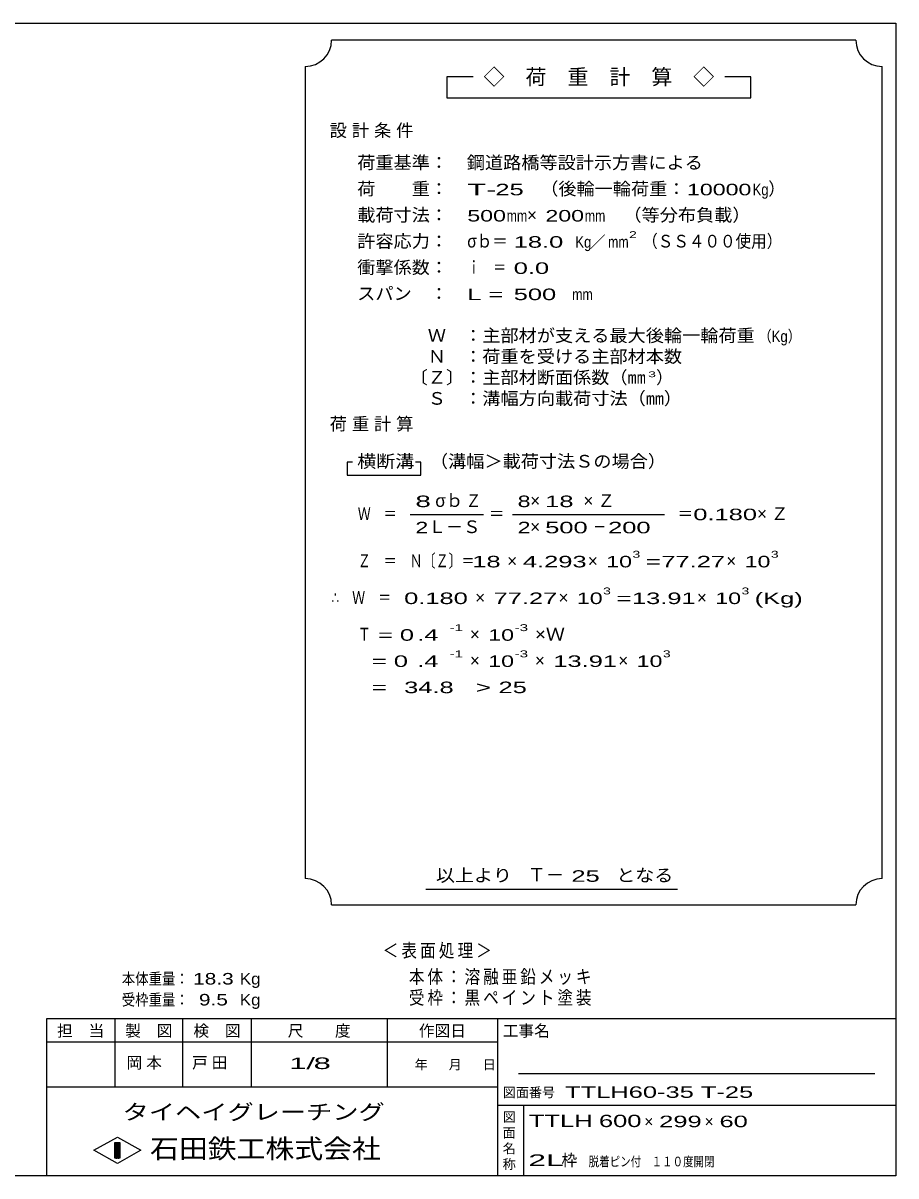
# Model space of a CAD drawing. Units: millimetres, scale not verified. Extents: x -1456 to 1385, y -1026 to 843.
# Drawn here: x 53 to 1385, y -917 to 843 of the extents above; entities that cross this region are included whole.
import ezdxf
from ezdxf.enums import TextEntityAlignment as Align

# ---------------------------------------------------------------- set-up
doc = ezdxf.new("R2010")
doc.units = ezdxf.units.MM
doc.header["$LTSCALE"] = 8
doc.layers.add('0_2', color=150, linetype='Continuous', lineweight=25)
doc.layers.add('22', color=2, linetype='Continuous', lineweight=25)
doc.styles.add('ベクトル', font='')
doc.styles.get('ベクトル').set_extended_font_data('ベクトル')

msp = doc.modelspace()

# ---------------------------------------------------------------- linework, layer by layer
at = {"layer": '0_2'}
for p, q in [((-1383.2, 842.8), (1384.8, 842.8)), ((1384.8, 842.8), (1384.8, -917.2)), ((1384.8, -677.2), (88.8, -677.2)), ((88.8, -677.2), (88.8, -917.2)), ((192.8, -677.2), (192.8, -781.2)), ((296.8, -781.2), (296.8, -677.2)), ((400.8, -677.2), (400.8, -781.2)), ((608.8, -781.2), (608.8, -677.2)), ((776.8, -677.2), (776.8, -917.2)), ((776.8, -713.2), (88.8, -713.2)), ((1352.8, -761.2), (808.8, -761.2)), ((88.8, -781.2), (776.8, -781.2)), ((776.8, -809.2), (1384.8, -809.2)), ((816.8, -917.2), (816.8, -809.2)), ((160.8, -878), (196.8, -858)), ((196.8, -858), (232.8, -878)), ((196.8, -898), (160.8, -878)), ((192.8, -866), (200.8, -866)), ((192.8, -890), (192.8, -866)), ((192.8, -866), (194.4, -866)), ((194.4, -866), (194.4, -890)), ((196, -890), (196, -866)), ((196, -866), (197.6, -866)), ((232.8, -878), (196.8, -898)), ((197.6, -866), (197.6, -890)), ((199.2, -890), (199.2, -866)), ((199.2, -866), (200.8, -866)), ((200.8, -866), (200.8, -890)), ((200.8, -866), (200.8, -890)), ((200.8, -890), (192.8, -890)), ((194.4, -890), (196, -890)), ((197.6, -890), (199.2, -890)), ((1384.8, -917.2), (-1383.2, -917.2))]:
    msp.add_line(p, q, dxfattribs=at)
at = {"layer": '22', "color": 4}
for p, q in [((1323.62, 816.632), (523.62, 816.632)), ((483.62, 776.632), (483.62, -463.368)), ((1363.62, -463.368), (1363.62, 776.632)), ((739.62, 760.632), (699.62, 760.632)), ((699.62, 760.632), (699.62, 728.632)), ((1163.62, 760.632), (1123.62, 760.632)), ((1163.62, 728.632), (1163.62, 760.632)), ((699.62, 728.632), (1163.62, 728.632)), ((555.62, 172.632), (547.62, 172.632)), ((547.62, 172.632), (547.62, 152.632)), ((659.62, 172.632), (651.62, 172.632)), ((659.62, 152.632), (659.62, 172.632)), ((547.62, 152.632), (659.62, 152.632)), ((643.62, 92.632), (755.62, 92.632)), ((799.62, 92.632), (1031.62, 92.632)), ((667.62, -479.368), (1051.62, -479.368)), ((523.62, -503.368), (1323.62, -503.368))]:
    msp.add_line(p, q, dxfattribs=at)
for centre, start, end in [((483.62, 816.632), 270, 0), ((1363.62, 816.632), 180, 270), ((483.62, -503.368), 0, 90), ((1363.62, -503.368), 90, 180)]:
    msp.add_arc(centre, 40, start, end, dxfattribs=at)

# ---------------------------------------------------------------- texts
at = {"layer": '0_2', "style": 'ベクトル'}
for s, height, p in [('担\u3000当', 17.6, (104.8, -695.6)), ('製\u3000図', 17.6, (208.8, -695.6)), ('検\u3000図', 17.6, (312.8, -695.6)), ('尺\u3000\u3000度', 17.6, (456.8, -695.6)), ('作図日', 17.6, (656.8, -695.6)), ('工事名', 17.6, (784.8, -695.6)), ('年', 14.66, (650.4, -747.2)), ('月', 14.66, (702.4, -747.2)), ('日', 14.66, (754.4, -747.2)), ('図面番号', 14.66, (784.8, -789.6)), ('図', 14.66, (784.8, -827.2)), ('面', 14.66, (784.8, -851.2)), ('名', 14.66, (784.8, -875.2)), ('称', 14.66, (784.8, -899.2))]:
    msp.add_text(s, height=height, dxfattribs=at).set_placement(p, align=Align.MIDDLE_LEFT)
at = {"layer": '0_2', "color": 222, "style": 'ベクトル'}
for s, height, width, p in [('タイヘイグレーチング', 23.46, 1.25, (204.8, -819.6)), ('石田鉄工株式会社', 29.33, 1.1, (246.8, -875.6))]:
    msp.add_text(s, height=height, dxfattribs=dict(at, width=width)).set_placement(p, align=Align.MIDDLE_LEFT)
at = {"layer": '22', "style": 'ベクトル'}
for s, height, p in [('◇\u3000荷\u3000重\u3000計\u3000算\u3000◇', 23.46, (755.62, 760.632)), ('）', 19.35, (1190.02, 589.832)), ('×', 19.35, (822.02, 549.832)), ('／', 17.6, (917.62, 508.632)), ('）', 19.35, (1018.82, 301.832)), ('σｂ', 19.35, (682.02, 113.832)), ('×', 19.35, (826.82, 113.832)), ('Ｌ－Ｓ', 19.35, (671.62, 73.832)), ('×', 19.35, (826.82, 73.832)), ('×', 19.35, (791.62, 21.832)), ('×', 19.35, (914.82, 21.832)), ('×', 19.35, (1126.02, 21.832)), ('×', 19.35, (742.82, -34.168)), ('×', 19.35, (870.02, -34.168)), ('×', 19.35, (1081.22, -34.168)), ('×', 19.35, (734.82, -90.168)), ('×', 19.35, (734.82, -130.168)), ('×', 19.35, (834.02, -130.168)), ('×', 19.35, (961.22, -130.168)), ('Ｔ－', 20.53, (822.82, -457.368)), ('×', 17.6, (1000.8, -834)), ('×', 17.6, (1092.8, -834)), ('枠', 17.6, (874.4, -893.2))]:
    msp.add_text(s, height=height, dxfattribs=at).set_placement(p, align=Align.MIDDLE_LEFT)
for s, height, width, p in [('荷重基準：\u3000', 19.35, 1.05, (562.82, 629.832)), ('鋼道路橋等設計示方書による', 19.35, 1.05, (730.02, 629.832)), ('荷\u3000\u3000重：\u3000', 19.35, 1.05, (562.82, 589.832)), ('（後輪一輪荷重：', 19.35, 1.05, (842.02, 589.832)), ('T-', 17.6, 2, (730.82, 588.632)), (' 25 ', 17.6, 1.65, (762.82, 588.632)), ('10000', 17.6, 1.5, (1066.02, 588.632)), ('Kg', 17.6, 0.85, (1166.02, 588.632)), ('載荷寸法：\u3000', 19.35, 1.05, (562.82, 549.832)), ('500', 17.6, 1.5, (730.82, 548.632)), ('mm', 17.6, 0.8, (790.82, 548.632)), ('200', 17.6, 1.5, (850.02, 548.632)), ('mm', 17.6, 0.8, (910.02, 548.632)), ('\u3000（等分布負載）', 19.35, 1.05, (941.22, 549.832)), ('許容応力：\u3000', 19.35, 1.05, (562.82, 509.832)), ('σｂ＝', 19.35, 0.9, (730.82, 509.832)), (' 18.0', 17.6, 1.65, (790.82, 508.632)), ('Kg', 17.6, 0.85, (895.62, 508.632)), ('mm', 17.6, 0.8, (945.62, 508.632)), ('2', 10.56, 1.5, (977.62, 519.832)), ('（ＳＳ４００使用）', 19.35, 0.9, (997.62, 509.832)), ('衝撃係数：\u3000', 19.35, 1.05, (562.82, 469.832)), ('ｉ\u3000＝', 19.35, 0.75, (730.82, 469.832)), (' 0.0', 17.6, 1.65, (790.82, 468.632)), ('スパン\u3000：\u3000', 19.35, 1.05, (562.82, 429.832)), ('L =', 17.6, 1.65, (730.82, 428.632)), (' 500 ', 17.6, 1.65, (790.82, 428.632)), ('mm', 17.6, 0.8, (890.82, 428.632)), ('\u3000Ｗ\u3000：主部材が支える最大後輪一輪荷重', 19.35, 1.05, (642.82, 365.832)), ('（Kg）', 17.6, 0.85, (1174.82, 364.632)), ('\u3000Ｎ\u3000：荷重を受ける主部材本数', 19.35, 1.05, (642.82, 333.832)), ('〔Ｚ〕：主部材断面係数（㎜', 19.35, 1.05, (642.82, 301.832)), ('3', 8.798, 1.8, (1006.82, 306.632)), ('\u3000Ｓ\u3000：溝幅方向載荷寸法（㎜）', 19.35, 1.05, (642.82, 269.832)), ('横断溝', 19.35, 1.1, (562.82, 173.832)), ('\u3000（溝幅＞載荷寸法Ｓの場合）', 19.35, 1.05, (646.02, 173.832)), ('Ｚ', 19.35, 0.9, (728.42, 113.832)), ('8', 17.6, 1.8, (651.62, 112.632)), ('8', 17.6, 1.5, (807.62, 112.632)), (' 18 ', 17.6, 1.65, (838.82, 112.632)), ('Ｗ\u3000＝', 19.35, 0.75, (563.62, 93.832)), ('＝', 19.35, 0.9, (763.62, 93.832)), ('＝', 19.35, 0.9, (1051.62, 93.832)), ('0.180', 17.6, 1.65, (1075.62, 92.632)), ('2', 17.6, 1.5, (651.62, 72.632)), ('2', 17.6, 1.5, (807.62, 72.632)), (' 500 ', 17.6, 1.65, (838.82, 72.632)), ('－', 19.35, 0.75, (922.82, 73.832)), (' 200 ', 17.6, 1.65, (934.82, 72.632)), ('3', 10.56, 1.5, (982.82, 31.832)), ('3', 10.56, 1.5, (1194.02, 31.832)), ('Ｚ\u3000＝\u3000Ｎ〔Ｚ〕＝', 19.35, 0.75, (563.62, 21.832)), (' 18 ', 17.6, 1.65, (727.62, 20.632)), ('4.293', 17.6, 1.65, (815.62, 20.632)), ('10', 17.6, 1.5, (942.82, 20.632)), ('=', 17.6, 1.7, (1002.82, 20.632)), ('77.27', 17.6, 1.65, (1026.82, 20.632)), ('10', 17.6, 1.5, (1154.02, 20.632)), ('∴\u3000Ｗ\u3000＝', 19.35, 0.75, (523.62, -34.168)), (' 0.180', 17.6, 1.65, (623.62, -35.368)), ('77.27', 17.6, 1.65, (770.82, -35.368)), ('10', 17.6, 1.5, (898.02, -35.368)), ('3', 10.56, 1.5, (938.02, -24.168)), ('=', 17.6, 1.7, (958.02, -35.368)), ('13.91', 17.6, 1.65, (982.02, -35.368)), ('10', 17.6, 1.5, (1109.22, -35.368)), ('3', 10.56, 1.5, (1149.22, -24.168)), ('(Kg)', 17.6, 1.65, (1169.22, -35.368)), ('Ｔ', 19.35, 0.75, (563.62, -90.168)), (' = 0', 17.6, 1.65, (583.62, -91.368)), (' .4 ', 17.6, 1.65, (643.62, -91.368)), ('-1', 10.56, 1.65, (703.62, -80.168)), ('10', 17.6, 1.5, (762.82, -91.368)), ('-3', 10.56, 1.65, (802.82, -80.168)), ('×Ｗ', 19.35, 1.1, (834.02, -90.168)), ('  = 0', 17.6, 1.65, (563.62, -131.368)), (' .4 ', 17.6, 1.65, (643.62, -131.368)), ('-1', 10.56, 1.65, (703.62, -120.168)), ('10', 17.6, 1.5, (762.82, -131.368)), ('-3', 10.56, 1.65, (802.82, -120.168)), ('13.91', 17.6, 1.65, (862.02, -131.368)), ('10', 17.6, 1.5, (989.22, -131.368)), ('3', 10.56, 1.5, (1029.22, -120.168)), ('  =', 17.6, 1.65, (563.62, -171.368)), (' 34.8', 17.6, 1.65, (623.62, -171.368)), ('>', 17.6, 1.7, (743.62, -171.368)), (' 25 ', 17.6, 1.65, (767.62, -171.368)), ('以上より\u3000', 19.35, 1.1, (682.82, -458.168)), (' 25 ', 17.6, 1.65, (878.82, -459.368)), ('となる', 19.35, 1.1, (958.02, -458.168)), ('本体重量：', 17.6, 0.85, (203.62, -616.168)), (' 18.3', 17.6, 1.35, (303.62, -616.168)), ('Kg', 17.6, 1.1, (383.62, -616.168)), ('受枠重量：', 17.6, 0.85, (203.62, -648.168)), ('  9.5', 17.6, 1.35, (303.62, -648.168)), ('Kg', 17.6, 1.1, (383.62, -648.168)), ('1/', 17.6, 2, (459.2, -745.2)), (' 8 ', 17.6, 2, (483.2, -745.2)), ('TTLH60-35 T-25                        ', 17.6, 1.65, (880, -789.2)), ('TTLH', 18.77, 1.55, (824.8, -833.2)), (' 600 ', 18.77, 1.55, (920.8, -833.2)), (' 299 ', 17.6, 1.65, (1012.8, -834)), (' 60 ', 17.6, 1.65, (1104.8, -834)), ('2L', 17.6, 2.05, (824, -893.2)), ('脱着', 14.66, 0.8, (916, -895.2)), ('ピン付', 14.66, 0.8, (948, -895.2)), ('\u3000１１０度開閉', 14.66, 0.8, (996, -895.2))]:
    msp.add_text(s, height=height, dxfattribs=dict(at, width=width)).set_placement(p, align=Align.MIDDLE_LEFT)
at = {"layer": '22', "attachment_point": 4, "style": 'ベクトル'}
for s, insert, char_height in [('\\T1.28;設計条件', (520.82, 677.832), 19.35), ('\\T1.28;荷重計算', (520.82, 229.832), 19.35), ('\\T1.42;×Ｚ', (908.02, 113.832), 19.35), ('\\T1.42;×Ｚ', (1172.82, 93.832), 19.35), ('\\T1.2;\\W0.85;＜表面処理＞', (601.62, -574.168), 20.53), ('\\T1.19;\\W0.85;本体：溶融亜鉛メッキ', (641.62, -614.168), 20.53), ('\\T1.19;\\W0.85;受枠：黒ペイント塗装', (641.62, -646.168), 20.53), ('\\T1.25;岡本\u3000', (210.8, -745.2), 17.6), ('\\T1.25;戸田\u3000', (310.8, -745.2), 17.6)]:
    msp.add_mtext(s, dxfattribs=dict(at, insert=insert, char_height=char_height))

doc.saveas('drawing.dxf')
